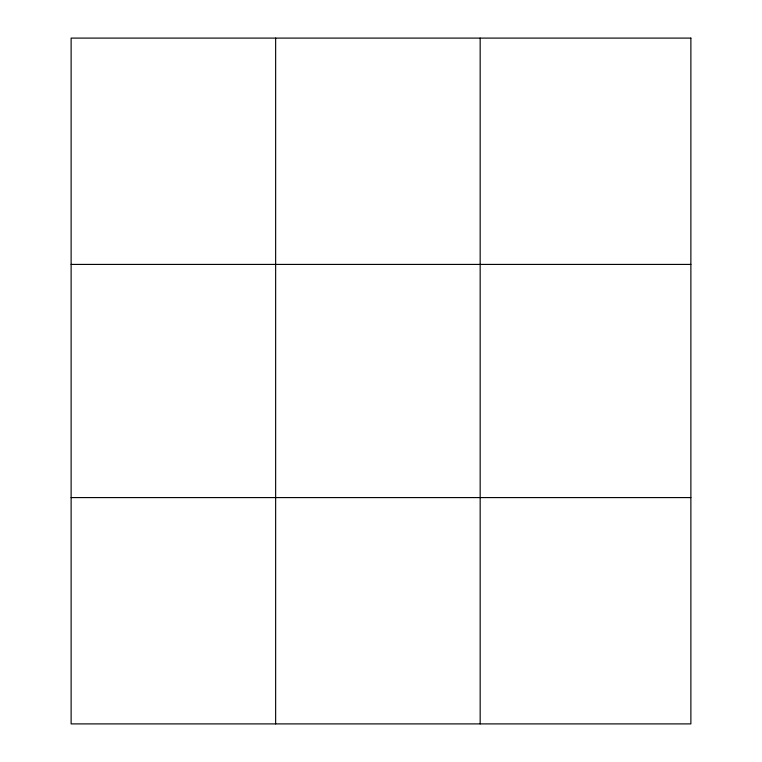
<?xml version="1.0" encoding="UTF-8"?>
<svg xmlns="http://www.w3.org/2000/svg" width="762" height="762" viewBox="0 0 762 762"><rect width="100%" height="100%" fill="white"/><g stroke="black" fill="none" stroke-linecap="round" stroke-linejoin="round"><path stroke-width="1.14" d="M275.644 723.9L275.644 38.1M480.165 723.9L480.165 38.1M71.123 264.414L690.877 264.414M71.123 497.586L690.877 497.586M690.877 38.1L690.877 723.9L71.123 723.9L71.123 38.1L690.877 38.1"/></g></svg>
